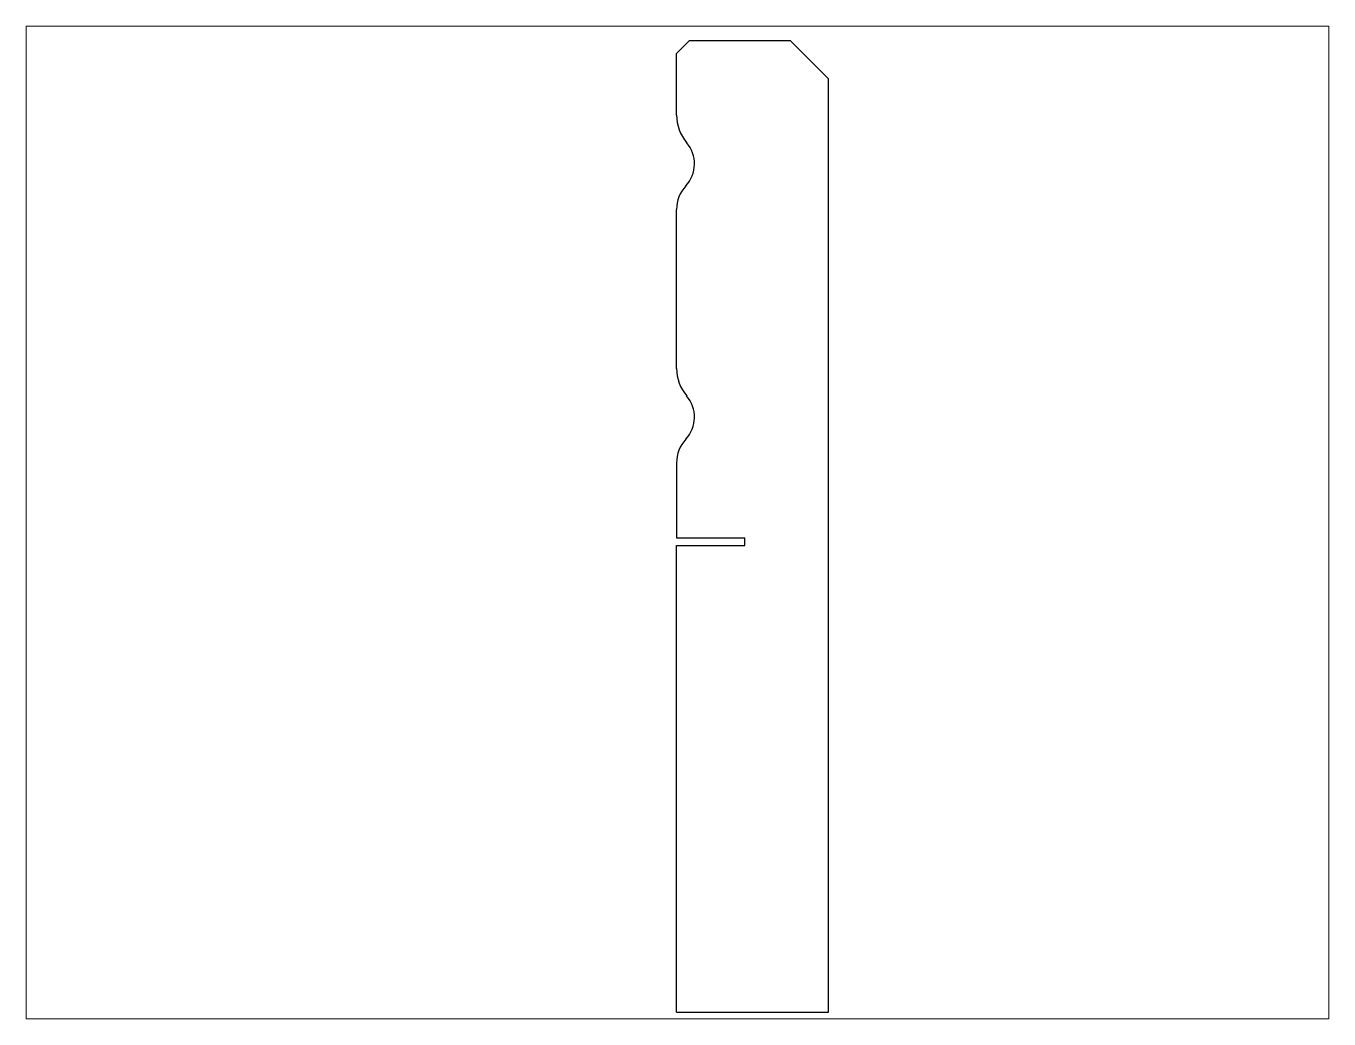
# Paper-space layout 'Layout2' of a CAD drawing. Header units: inches. Extents: x 1.05 to 9.45, y 0.8 to 7.2.
# The model-space entities are those that its viewports show. They can reach past a viewport. Long polylines and large blocks are cut down to what shows.
import ezdxf

# ---------------------------------------------------------------- set-up
doc = ezdxf.new("R2010")
doc.units = ezdxf.units.IN
doc.header["$MEASUREMENT"] = 0

msp = doc.modelspace()

# ---------------------------------------------------------------- linework, layer by layer
for p, q in [((-5.2, 81.2), (-15.2, 71.2)), ((74.8, 81.2), (-5.2, 81.2)), ((74.8, 81.2), (104.8, 51.2)), ((-15.2, 22.6), (-15.2, 71.2)), ((104.8, -685.8), (104.8, 51.2)), ((-15.2, -177.4), (-15.2, -52)), ((-15.2, -252), (-15.2, -311.3)), ((-15.2, -311.3), (38.8, -311.3)), ((-15.2, -317.3), (38.8, -317.3)), ((-15.2, -685.8), (-15.2, -317.3)), ((38.8, -317.3), (38.8, -311.3)), ((-15.2, -685.8), (104.8, -685.8))]:
    msp.add_line(p, q)
for centre, radius, start, end in [((18.3, 22.6), 33.5, 180, 220.4857), ((-26.8, -15.8), 25.7, 317.1859, 40.4857), ((12.3, -52), 27.5, 137.1859, 180), ((18.3, -177.4), 33.5, 180, 220.4857), ((-26.8, -215.8), 25.7, 317.1859, 40.4857), ((12.3, -252), 27.5, 137.1859, 180)]:
    msp.add_arc(centre, radius, start, end)

psp = doc.layouts.new('Layout2')

# ---------------------------------------------------------------- viewports
at = {"layer": '0'}
psp.add_viewport(center=(5.25, 4), size=(8.4, 6.4), view_center_point=(-14.4869, -299.0664), view_height=783.983439, dxfattribs=at)

doc.saveas('drawing.dxf')
